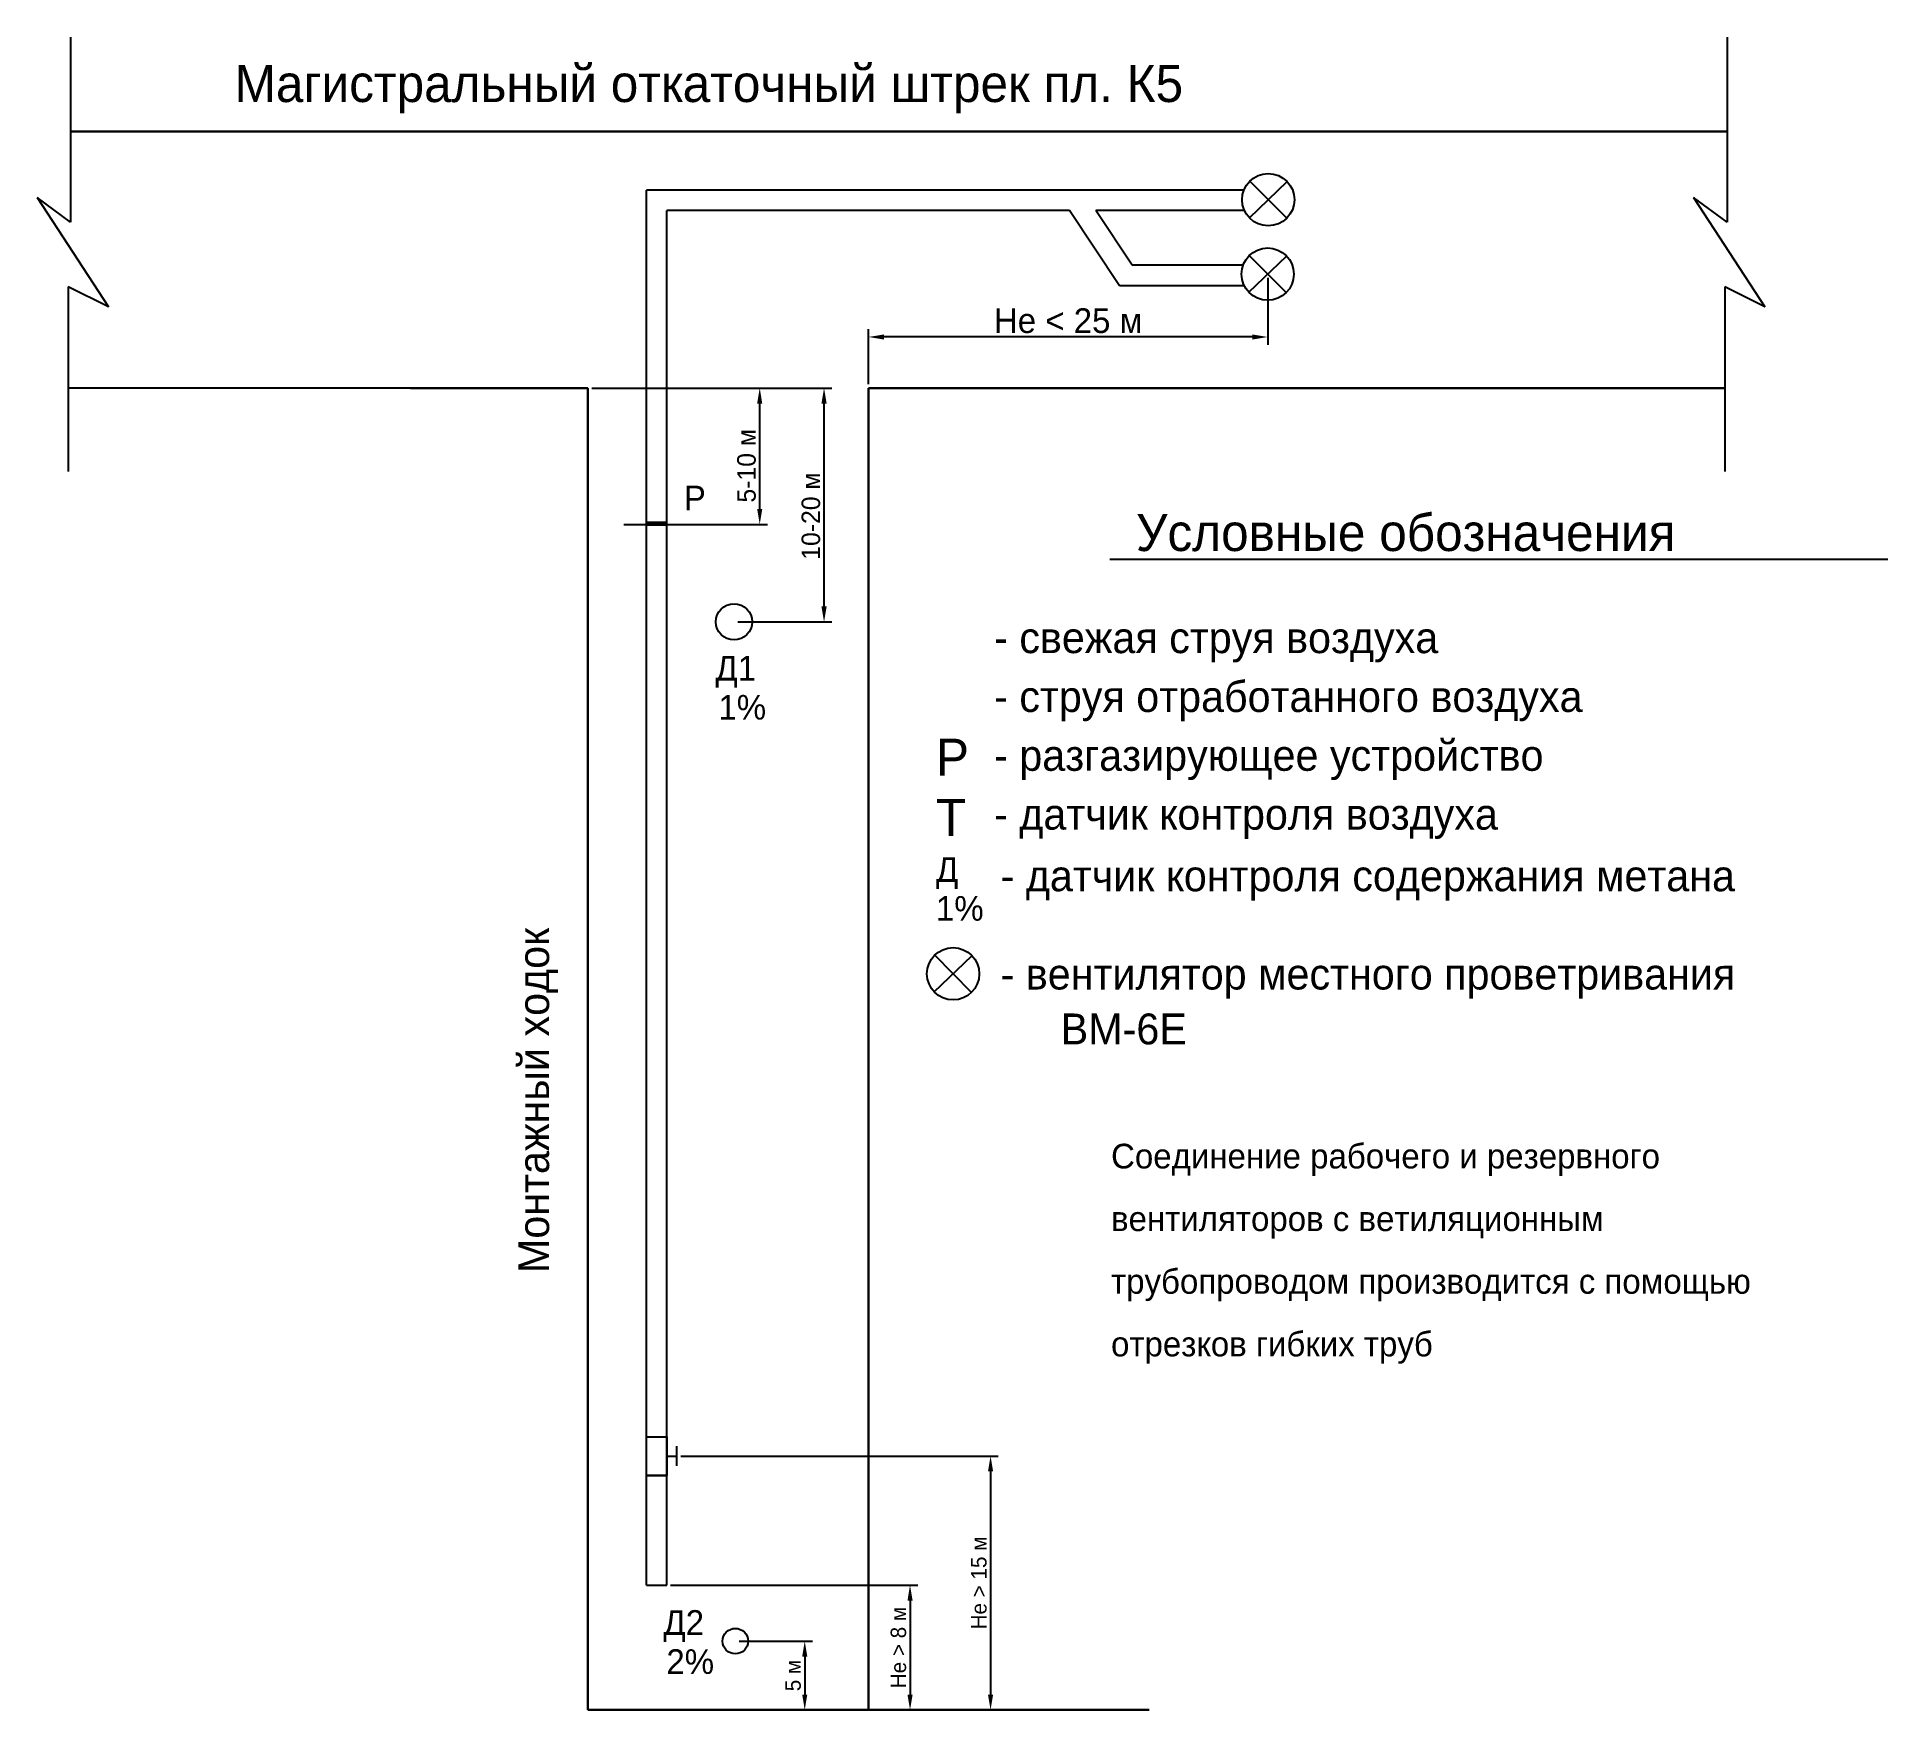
# Model space of a CAD drawing. Header units: millimetres. Extents: x 585 to 885, y -185 to 86.
import ezdxf

# ---------------------------------------------------------------- set-up
doc = ezdxf.new("R2010")
doc.units = ezdxf.units.MM
doc.dimstyles.new('ISO-25', dxfattribs={"dimtxt": 2.5, "dimasz": 2.5, "dimexe": 1.25, "dimexo": 0.625, "dimtad": 1, "dimtxsty": 'Standard', "dimcen": 2.5, "dimadec": 0, "dimazin": 0, "dimtfac": 1, "dimtmove": 0, "dimatfit": 3, "dimfxl": 0, "dimarcsym": 0})

# ---------------------------------------------------------------- blocks, each defined once
blk = doc.blocks.new('*D1')
at = {"color": 0, "lineweight": -2}
for p, q in [((675.33, 29.43), (703.78, 29.43)), ((702.53, 9.85), (702.53, 26.93)), ((680.5, 7.35), (703.78, 7.35))]:
    blk.add_line(p, q, dxfattribs=at)
at = {"color": 0}
for points in [[(702.11, 26.93), (702.94, 26.93), (702.53, 29.43)], [(702.11, 9.85), (702.94, 9.85), (702.53, 7.35)]]:
    blk.add_solid(points, dxfattribs=at)
at = {"layer": 'Defpoints', "color": 0}
for p in [(674.7, 29.43), (702.53, 29.43), (679.87, 7.35)]:
    blk.add_point(p, dxfattribs=at)
at = {"color": 0, "insert": (700.4, 16.83), "char_height": 3, "attachment_point": 5, "rotation": 90}
blk.add_mtext('5-10 м', dxfattribs=at)
blk = doc.blocks.new('*D2')
at = {"color": 0, "lineweight": -2}
for p, q in [((675.33, 29.43), (714.2, 29.43)), ((712.95, -5.95), (712.95, 26.93)), ((698.99, -8.45), (714.2, -8.45))]:
    blk.add_line(p, q, dxfattribs=at)
at = {"color": 0}
for points in [[(712.53, 26.93), (713.37, 26.93), (712.95, 29.43)], [(712.53, -5.95), (713.37, -5.95), (712.95, -8.45)]]:
    blk.add_solid(points, dxfattribs=at)
at = {"layer": 'Defpoints', "color": 0}
for p in [(674.7, 29.43), (712.95, 29.43), (698.36, -8.45)]:
    blk.add_point(p, dxfattribs=at)
at = {"color": 0, "insert": (710.83, 8.68), "char_height": 3, "attachment_point": 5, "rotation": 90}
blk.add_mtext('10-20 м', dxfattribs=at)
blk = doc.blocks.new('*D3')
at = {"color": 0, "lineweight": -2}
for p, q in [((784.83, 47.27), (784.83, 36.46)), ((720.16, 30.05), (720.16, 38.96)), ((782.33, 37.71), (722.66, 37.71))]:
    blk.add_line(p, q, dxfattribs=at)
at = {"color": 0}
for points in [[(722.66, 38.12), (722.66, 37.29), (720.16, 37.71)], [(782.33, 38.12), (782.33, 37.29), (784.83, 37.71)]]:
    blk.add_solid(points, dxfattribs=at)
at = {"layer": 'Defpoints', "color": 0}
for p in [(784.83, 47.9), (720.16, 37.71), (720.16, 29.42)]:
    blk.add_point(p, dxfattribs=at)
at = {"color": 0, "insert": (752.49, 40.33), "char_height": 4, "attachment_point": 5}
blk.add_mtext('Не < 25 м', dxfattribs=at)
blk = doc.blocks.new('*D4')
at = {"color": 0, "lineweight": -2}
for p, q in [((689.74, -143.62), (741.18, -143.62)), ((739.93, -146.12), (739.93, -182.26)), ((720.78, -184.76), (741.18, -184.76))]:
    blk.add_line(p, q, dxfattribs=at)
at = {"color": 0}
for points in [[(739.51, -146.12), (740.34, -146.12), (739.93, -143.62)], [(739.51, -182.26), (740.34, -182.26), (739.93, -184.76)]]:
    blk.add_solid(points, dxfattribs=at)
at = {"layer": 'Defpoints', "color": 0}
for p in [(689.11, -143.62), (720.16, -184.76), (739.93, -184.76)]:
    blk.add_point(p, dxfattribs=at)
at = {"color": 0, "insert": (738.05, -164.19), "char_height": 2.5, "attachment_point": 5, "rotation": 90}
blk.add_mtext('Не > 15 м', dxfattribs=at)
blk = doc.blocks.new('*D5')
at = {"color": 0, "lineweight": -2}
for p, q in [((688.09, -164.53), (728.13, -164.53)), ((726.88, -167.03), (726.88, -182.26)), ((720.78, -184.76), (728.13, -184.76))]:
    blk.add_line(p, q, dxfattribs=at)
at = {"color": 0}
for points in [[(726.47, -167.03), (727.3, -167.03), (726.88, -164.53)], [(726.47, -182.26), (727.3, -182.26), (726.88, -184.76)]]:
    blk.add_solid(points, dxfattribs=at)
at = {"layer": 'Defpoints', "color": 0}
for p in [(687.47, -164.53), (720.16, -184.76), (726.88, -184.76)]:
    blk.add_point(p, dxfattribs=at)
at = {"color": 0, "insert": (725.01, -174.65), "char_height": 2.5, "attachment_point": 5, "rotation": 90}
blk.add_mtext('Не > 8 м', dxfattribs=at)
blk = doc.blocks.new('*D6')
at = {"color": 0, "lineweight": -2}
for p, q in [((699.2, -173.61), (711.07, -173.61)), ((709.82, -176.11), (709.82, -182.26)), ((708.35, -184.76), (711.07, -184.76))]:
    blk.add_line(p, q, dxfattribs=at)
at = {"color": 0}
for points in [[(709.41, -176.11), (710.24, -176.11), (709.82, -173.61)], [(709.41, -182.26), (710.24, -182.26), (709.82, -184.76)]]:
    blk.add_solid(points, dxfattribs=at)
at = {"layer": 'Defpoints', "color": 0}
for p in [(698.58, -173.61), (707.72, -184.76), (709.82, -184.76)]:
    blk.add_point(p, dxfattribs=at)
at = {"color": 0, "insert": (707.95, -179.18), "char_height": 2.5, "attachment_point": 5, "rotation": 90}
blk.add_mtext('5 м', dxfattribs=at)

msp = doc.modelspace()

# ---------------------------------------------------------------- hatches: boundary and pattern name
msp.add_hatch(color=256).paths.add_polyline_path([(684.184, 7.729), (684.184, 7.285), (687.468, 7.285), (687.468, 7.729)])

# ---------------------------------------------------------------- linework, layer by layer
for p, q in [((590.864, 86.315), (590.864, 56.309)), ((859.249, 86.315), (859.249, 56.309)), ((590.864, 56.309), (585.437, 60.286)), ((585.437, 60.286), (597.015, 42.572)), ((684.184, -164.546), (684.184, 61.522)), ((780.989, 61.522), (684.184, 61.522)), ((781.862, 57.023), (787.978, 62.879)), ((787.902, 56.945), (781.938, 62.957)), ((853.821, 60.286), (865.399, 42.572)), ((859.249, 56.309), (853.821, 60.286)), ((687.468, -164.546), (687.468, 58.196)), ((752.701, 58.196), (687.468, 58.196)), ((760.819, 45.999), (752.701, 58.196)), ((781.067, 58.196), (756.983, 58.196)), ((762.887, 49.326), (756.983, 58.196)), ((780.846, 49.326), (762.887, 49.326)), ((781.774, 44.969), (787.89, 50.825)), ((787.814, 44.892), (781.85, 50.903)), ((590.503, 45.825), (590.503, 15.913)), ((597.015, 42.572), (590.503, 45.825)), ((781.047, 45.999), (760.819, 45.999)), ((865.399, 42.572), (858.887, 45.825)), ((858.887, 45.825), (858.887, 15.913)), ((684.184, 7.729), (687.468, 7.729)), ((684.184, 7.285), (687.468, 7.285)), ((759.264, 1.7), (885.325, 1.7)), ((730.802, -68.402), (736.918, -62.546)), ((736.842, -68.48), (730.878, -62.468)), ((684.184, -140.498), (687.468, -140.498)), ((687.468, -143.619), (689.111, -143.619)), ((689.111, -145.185), (689.111, -142.041)), ((684.184, -146.764), (687.468, -146.764)), ((684.167, -164.528), (687.468, -164.528)), ((720.157, -184.763), (708.351, -184.763)), ((720.157, -184.763), (710.433, -184.763)), ((720.157, -184.763), (710.433, -184.763)), ((720.157, -184.763), (729.88, -184.763)), ((720.157, -184.763), (729.88, -184.763)), ((720.157, -184.763), (731.962, -184.763))]:
    msp.add_line(p, q)
at = {"lineweight": 30}
for p, q in [((674.702, 70.997), (590.864, 70.997)), ((859.249, 70.997), (673.211, 70.997)), ((851.321, 70.997), (842.925, 70.997)), ((674.702, 29.434), (590.503, 29.451)), ((645.953, 29.44), (674.702, 29.44)), ((674.702, -184.763), (674.702, 29.434)), ((720.157, -184.763), (720.157, 29.424)), ((720.157, -184.763), (720.157, 29.424)), ((858.887, 29.395), (720.157, 29.424)), ((674.702, -184.763), (720.157, -184.763)), ((765.612, -184.763), (720.157, -184.763))]:
    msp.add_line(p, q, dxfattribs=at)
msp.add_lwpolyline([(687.468, -146.764), (684.184, -146.764), (684.184, -140.498), (687.468, -140.498)], close=True)
msp.add_lwpolyline([(687.468, -146.764), (684.184, -146.764), (684.184, -140.498), (687.468, -140.498)], close=True)
for centre, radius in [((784.92, 59.951), 4.234), ((784.832, 47.897), 4.234), ((698.362, -8.445), 2.934), ((733.86, -65.474), 4.234), ((698.577, -173.606), 2.067)]:
    msp.add_circle(centre, radius)

# ---------------------------------------------------------------- texts
for s, height, p in [('Магистральный откаточный штрек пл. К5', 6, (617.458, 75.78)), ('Р', 4, (690.231, 9.615)), ('Условные обозначения', 6, (763.491, 3.026)), ('- свежая струя воздуха', 5, (740.502, -13.517)), ('Д1', 4, (695.342, -17.956)), ('- струя отработанного воздуха', 5, (740.502, -23.051)), ('1%', 4, (695.834, -24.291)), ('Р', 6, (731.077, -33.382)), ('- разгазирующее устройство', 5, (740.502, -32.585)), ('Т', 6, (731.077, -43.131)), ('- датчик контроля воздуха', 5, (740.502, -42.119)), ('Д', 4, (731.077, -50.589)), ('- датчик контроля содержания метана', 5, (741.554, -52.1)), ('1%', 4, (731.077, -56.878)), ('- вентилятор местного проветривания', 5, (741.554, -68.024)), ('ВМ-6Е', 5, (751.294, -76.909)), ('Соединение рабочего и резервного', 4, (759.45, -97.017)), ('вентиляторов с ветиляционным', 4, (759.45, -107.166)), ('трубопроводом производится с помощью', 4, (759.45, -117.316)), ('отрезков гибких труб', 4, (759.45, -127.465)), ('Д2', 4, (686.911, -172.59)), ('2%', 4, (687.403, -178.925))]:
    msp.add_text(s, height=height).set_placement(p)
msp.add_text('Монтажный ходок', height=5, rotation=90).set_placement((668.4, -113.963))

# ---------------------------------------------------------------- dimensions: what is measured, and where the dimension line sits
dim = msp.add_linear_dim(base=(720.157, 37.707), p1=(784.832, 47.897), p2=(720.157, 29.424), text='Не < 25 м', dimstyle='ISO-25', override={"dimtxt": 4})
dim.commit()
dim.dimension.update_dxf_attribs({"geometry": '*D3', "text_midpoint": (752.494, 40.332)})
for base, p1, text, picture, middle in [((702.528, 29.434), (679.874, 7.35), '5-10 м', '*D1', (702.528, 16.834)), ((712.95, 29.434), (698.362, -8.445), '10-20 м', '*D2', (712.95, 8.684))]:
    dim = msp.add_linear_dim(base=base, p1=p1, p2=(674.702, 29.434), angle=270, text=text, dimstyle='ISO-25', override={"dimtxt": 3})
    dim.commit()
    dim.dimension.update_dxf_attribs({"geometry": picture, "text_midpoint": middle, "dimtype": 160})
for base, p1, p2, text, picture, middle in [((739.928, -184.763), (689.111, -143.619), (720.157, -184.763), 'Не > 15 м', '*D4', (738.053, -164.191)), ((726.885, -184.763), (687.468, -164.528), (720.157, -184.763), 'Не > 8 м', '*D5', (725.01, -174.646)), ((709.822, -184.763), (698.577, -173.606), (707.722, -184.763), '5 м', '*D6', (707.947, -179.184))]:
    dim = msp.add_linear_dim(base=base, p1=p1, p2=p2, angle=90, text=text, dimstyle='ISO-25')
    dim.commit()
    dim.dimension.update_dxf_attribs({"geometry": picture, "text_midpoint": middle})

doc.saveas('drawing.dxf')
